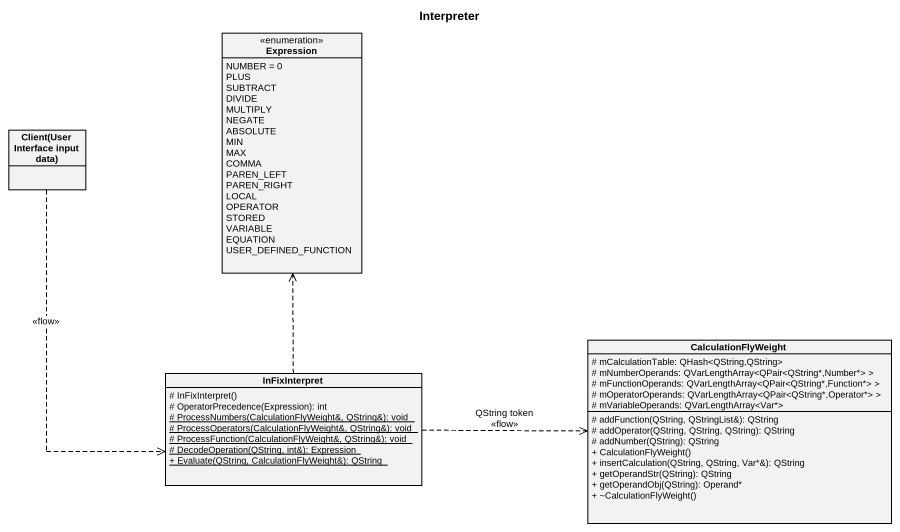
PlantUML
@startuml
title Interpreter
hide circle
hide empty members
skinparam classAttributeIconSize 0
enum Expression {
  NUMBER = 0
  PLUS
  SUBTRACT
  DIVIDE
  MULTIPLY
  NEGATE
  ABSOLUTE
  MIN
  MAX
  COMMA
  PAREN_LEFT
  PAREN_RIGHT
  LOCAL
  OPERATOR
  STORED
  VARIABLE
  EQUATION
  USER_DEFINED_FUNCTION
}
class "Client(User Interface input data)" as Client_User_Interface_input
class CalculationFlyWeight {
  # mCalculationTable: QHash<QString,QString>
  # mNumberOperands: QVarLengthArray<QPair<QString*,Number*> >
  # mFunctionOperands: QVarLengthArray<QPair<QString*,Function*> >
  # mOperatorOperands: QVarLengthArray<QPair<QString*,Operator*> >
  # mVariableOperands: QVarLengthArray<Var*>
  # addFunction(QString, QStringList&): QString
  # addOperator(QString, QString, QString): QString
  # addNumber(QString): QString
  + CalculationFlyWeight()
  + insertCalculation(QString, QString, Var*&): QString
  + getOperandStr(QString): QString
  + getOperandObj(QString): Operand*
  + ~CalculationFlyWeight()
}
class InFixInterpret {
  # InFixInterpret()
  # OperatorPrecedence(Expression): int
  {static} # ProcessNumbers(CalculationFlyWeight&, QString&): void
  {static} # ProcessOperators(CalculationFlyWeight&, QString&): void
  {static} # ProcessFunction(CalculationFlyWeight&, QString&): void
  {static} # DecodeOperation(QString, int&): Expression
  {static} + Evaluate(QString, CalculationFlyWeight&): QString
}
Client_User_Interface_input ..> InFixInterpret : <<flow>>
InFixInterpret .up.> Expression
InFixInterpret .right.> CalculationFlyWeight : QString token\n<<flow>>
@enduml
